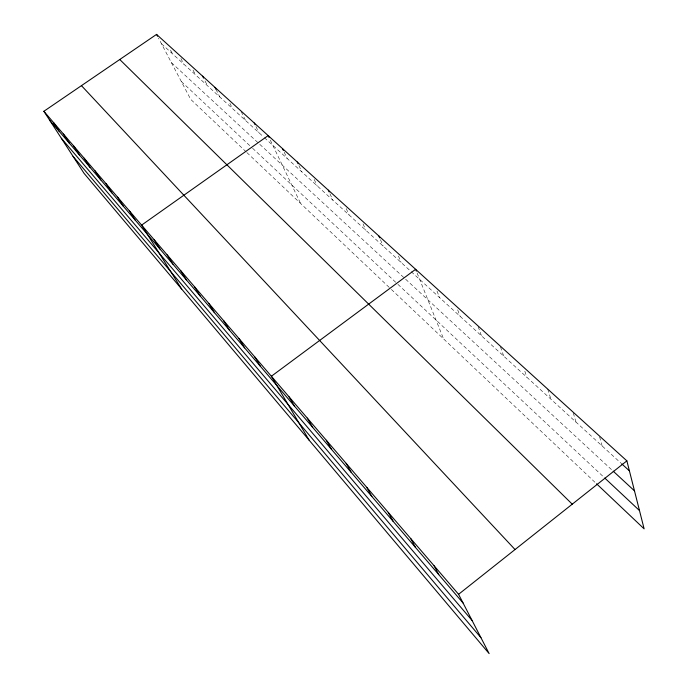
<?xml version="1.0" encoding="UTF-8"?>
<svg xmlns="http://www.w3.org/2000/svg" width="688" height="688" viewBox="0 0 688 688"><rect width="100%" height="100%" fill="white"/><g stroke="black" fill="none" stroke-linecap="round" stroke-linejoin="round"><path stroke-width="0.52" stroke-dasharray="3.44 2.58" d="M161.456 43.722L263.607 136.964M264.381 137.66L410.392 270.943M411.166 271.648L620.834 463.033M171.381 62.608L612.423 470.454M181.314 81.511L251.808 147.533M252.573 148.238L397.148 283.628M397.922 284.35L604.004 477.326M246.115 151.85L190.688 99.347L158.515 38.124M246.88 152.573L390.595 288.702M391.377 289.442L595.774 483.053M170.529 50.035L172.49 53.793M180.901 58.48L183.825 64.139M193.044 70.03L195.478 74.768M205.041 80.935L207.458 85.708M215.937 89.285L219.782 96.956M229.861 103.277L232.467 108.541M241.213 111.645L245.53 120.46M255.979 126.54L258.989 132.741M270.298 140.06L300.604 203.459M284.196 152.186L287.145 158.446M298.97 165.61L301.886 171.905M314.218 179.473L317.099 185.786M329.965 193.784L332.811 200.131M346.236 208.576L349.04 214.94M363.049 223.858L365.81 230.248M380.447 239.673L383.156 246.08M398.455 256.039L401.104 262.463M417.1 272.981L443.588 338.892M437.009 291.084L439.529 297.534M457.683 309.875L460.126 316.334M478.151 326.628L481.514 335.856M500.52 346.924L503.736 356.152M524.832 371.167L526.862 377.248M547.725 389.098L550.925 399.221M573.293 413.015L575.994 422.097M599.626 436.914L602.129 445.953"/><path stroke-width="1.03" d="M458.586 594.303L626.871 460.865L156.554 34.4L43.877 111.284L84.082 173.385L489.142 653.6L458.586 594.303L43.877 111.284M621.617 463.738L629.408 470.85M613.214 471.185L634.482 490.854M604.769 478.048L639.479 510.548M596.556 483.784L644.123 528.84L626.871 460.865M119.755 59.512L572.244 504.175M81.451 85.647L515.037 549.54M49.656 120.202L463.084 603.032M61.352 138.271L472.08 620.49M73.048 156.348L480.929 637.673M53.535 122.524L59.314 131.485M73.659 145.968L79.464 155.015M63.451 134.083L69.247 143.087M84.168 158.206L89.965 167.287M94.978 170.796L100.783 179.912M106.115 183.765L111.92 192.915M117.588 197.129L123.393 206.314M129.413 210.906L135.209 220.117M181.684 289.098L141.608 225.114L268.165 135.605L269.017 137.385M154.198 239.768L159.969 249.039M167.184 254.904L172.946 264.192M180.6 270.53L186.345 279.835M194.472 286.681L200.182 296.003M208.808 303.374L214.493 312.713M223.634 320.651L229.285 329.991M238.985 338.53L244.601 347.87M254.887 357.055L260.451 366.386M309.204 440.277L271.373 376.25L415.621 269.309L416.36 271.141M288.994 396.77L294.43 406.075M307.295 418.098L312.67 427.368M326.336 440.26L331.616 449.496M346.141 463.334L351.327 472.518M366.764 487.362L371.847 496.478M388.264 512.397L393.226 521.444M410.693 538.523L415.518 547.476M434.111 565.794L438.781 574.652M156.554 34.4L157.535 36.266M202.625 76.17L203.588 78.079M214.974 87.367L215.937 89.285M254.268 122.997L255.128 124.769M282.501 148.608L283.353 150.397M297.293 162.015L298.128 163.813M328.331 190.163L329.148 191.969M378.899 236.01L379.673 237.842"/></g></svg>
